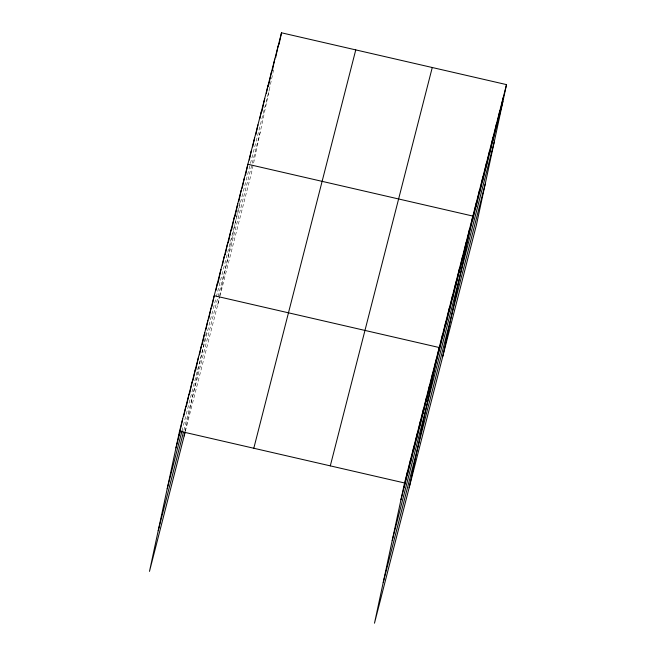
<?xml version="1.0" encoding="UTF-8"?>
<svg xmlns="http://www.w3.org/2000/svg" width="656" height="656" viewBox="0 0 656 656"><rect width="100%" height="100%" fill="white"/><g stroke="black" fill="none" stroke-linecap="round" stroke-linejoin="round"><path stroke-width="0.49" stroke-dasharray="3.28 2.46" d="M185.197 431.099L206.87 329.968M217.8 304.491L219.465 296.733M219.678 295.766L239.899 201.425M273.552 69.962L251.453 173.036L219.965 296.036M181.999 430.91L216.062 297.849M216.308 296.906L269.181 90.331M183.918 430.262L217.882 297.562M218.12 296.619L260.186 132.299M185.353 431.254L219.727 296.979"/><path stroke-width="0.98" d="M506.514 84.616L404.547 482.964L374.486 623.2L476.453 224.844L506.514 84.616L281.514 32.8L179.547 431.156L149.486 571.384L185.115 432.189M179.096 435.641L182.696 418.84M183.729 416.412L185.853 406.531M186.46 406.072L189.002 394.215M189.609 393.764L192.151 381.907M192.979 380.464L195.308 369.59M195.701 370.123L198.456 357.274M199.49 354.847L201.613 344.966M202.22 344.507L204.762 332.649M206.009 329.23L207.911 320.341M208.731 318.898L211.068 308.025M184.156 435.945L184.984 432.066M211.888 306.582L214.217 295.717L439.217 347.524L409.155 487.761M215.89 290.477L217.579 282.572M217.981 283.261L220.949 269.419M222.409 265.172L224.311 256.275M225.131 254.987L227.673 243.13M228.288 242.835L231.043 229.985M231.65 229.69L234.405 216.841M235.02 216.537L237.775 203.696M238.809 201.417L241.137 190.552M242.171 188.272L244.499 177.399M245.533 175.127L247.87 164.254L472.869 216.07L442.8 356.306M249.329 160.007L251.232 151.11M252.691 146.862L254.594 137.965M255.84 134.701L257.964 124.82M259.842 118.588L261.326 111.676M261.941 111.372L264.696 98.531M266.361 93.291L268.058 85.387M268.46 86.075L271.42 72.234M272.248 70.946L274.79 59.089M275.61 57.802L278.152 45.945M278.972 44.657L281.514 32.8M404.096 487.457L407.696 470.655M407.245 475.141L410.853 458.339M410.402 462.824L414.002 446.031M413.551 450.516L417.15 433.714M416.708 438.2L420.307 421.406M419.856 425.892L423.456 409.09M423.005 413.575L426.613 396.773M426.162 401.267L429.762 384.465M429.311 388.951L432.911 372.149M432.46 376.634L436.068 359.841M438.979 351.181L442.579 334.38M442.341 338.037L445.949 321.235M445.711 324.892L449.311 308.09M449.073 311.739L452.673 294.946M452.443 298.595L456.043 281.801M455.805 285.45L459.405 268.648M459.167 272.306L462.775 255.504M462.537 259.161L466.137 242.359M465.899 246.016L469.499 229.215M472.632 219.719L476.231 202.925M475.994 206.574L479.593 189.781M479.364 193.43L482.964 176.628M482.726 180.285L486.326 163.483M486.088 167.141L489.688 150.339M489.458 153.996L493.058 137.194M492.82 140.851L496.42 124.05M496.182 127.707L499.79 110.905M499.552 114.554L503.152 97.76M175.947 447.958L180.31 430.902M167.214 488.687L181.999 430.91M158.219 530.655L183.434 432.156M253.798 448.253L355.765 49.897M330.296 465.867L432.263 67.511M400.947 499.765L502.914 101.409M392.214 540.503L494.181 142.147M383.219 582.471L485.186 184.115M179.547 431.156L404.547 482.964"/></g></svg>
